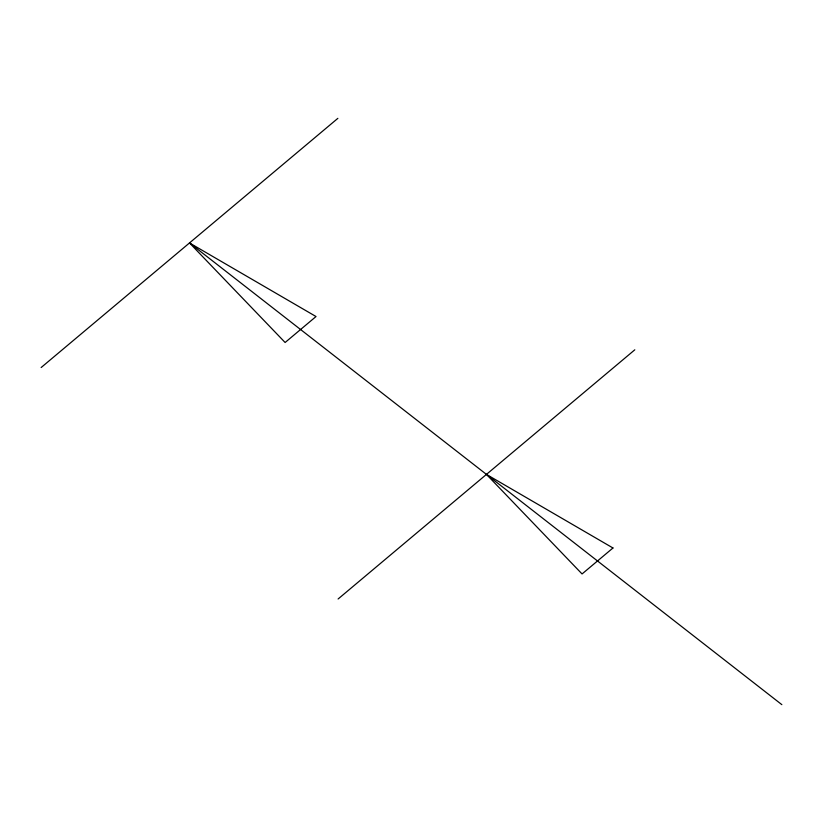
<?xml version="1.0" encoding="UTF-8"?>
<svg xmlns="http://www.w3.org/2000/svg" width="823" height="823" viewBox="0 0 823 823"><rect width="100%" height="100%" fill="white"/><g stroke="black" fill="none" stroke-linecap="round" stroke-linejoin="round"><path stroke-width="1.23" d="M41.15 367.531L337.862 118.347M338.099 598.99L634.8 349.806M189.506 242.939L316.022 316.536L285.118 342.491L189.506 242.939L781.85 704.653M612.97 547.984L582.056 573.95L486.455 474.398L612.97 547.984"/></g></svg>
